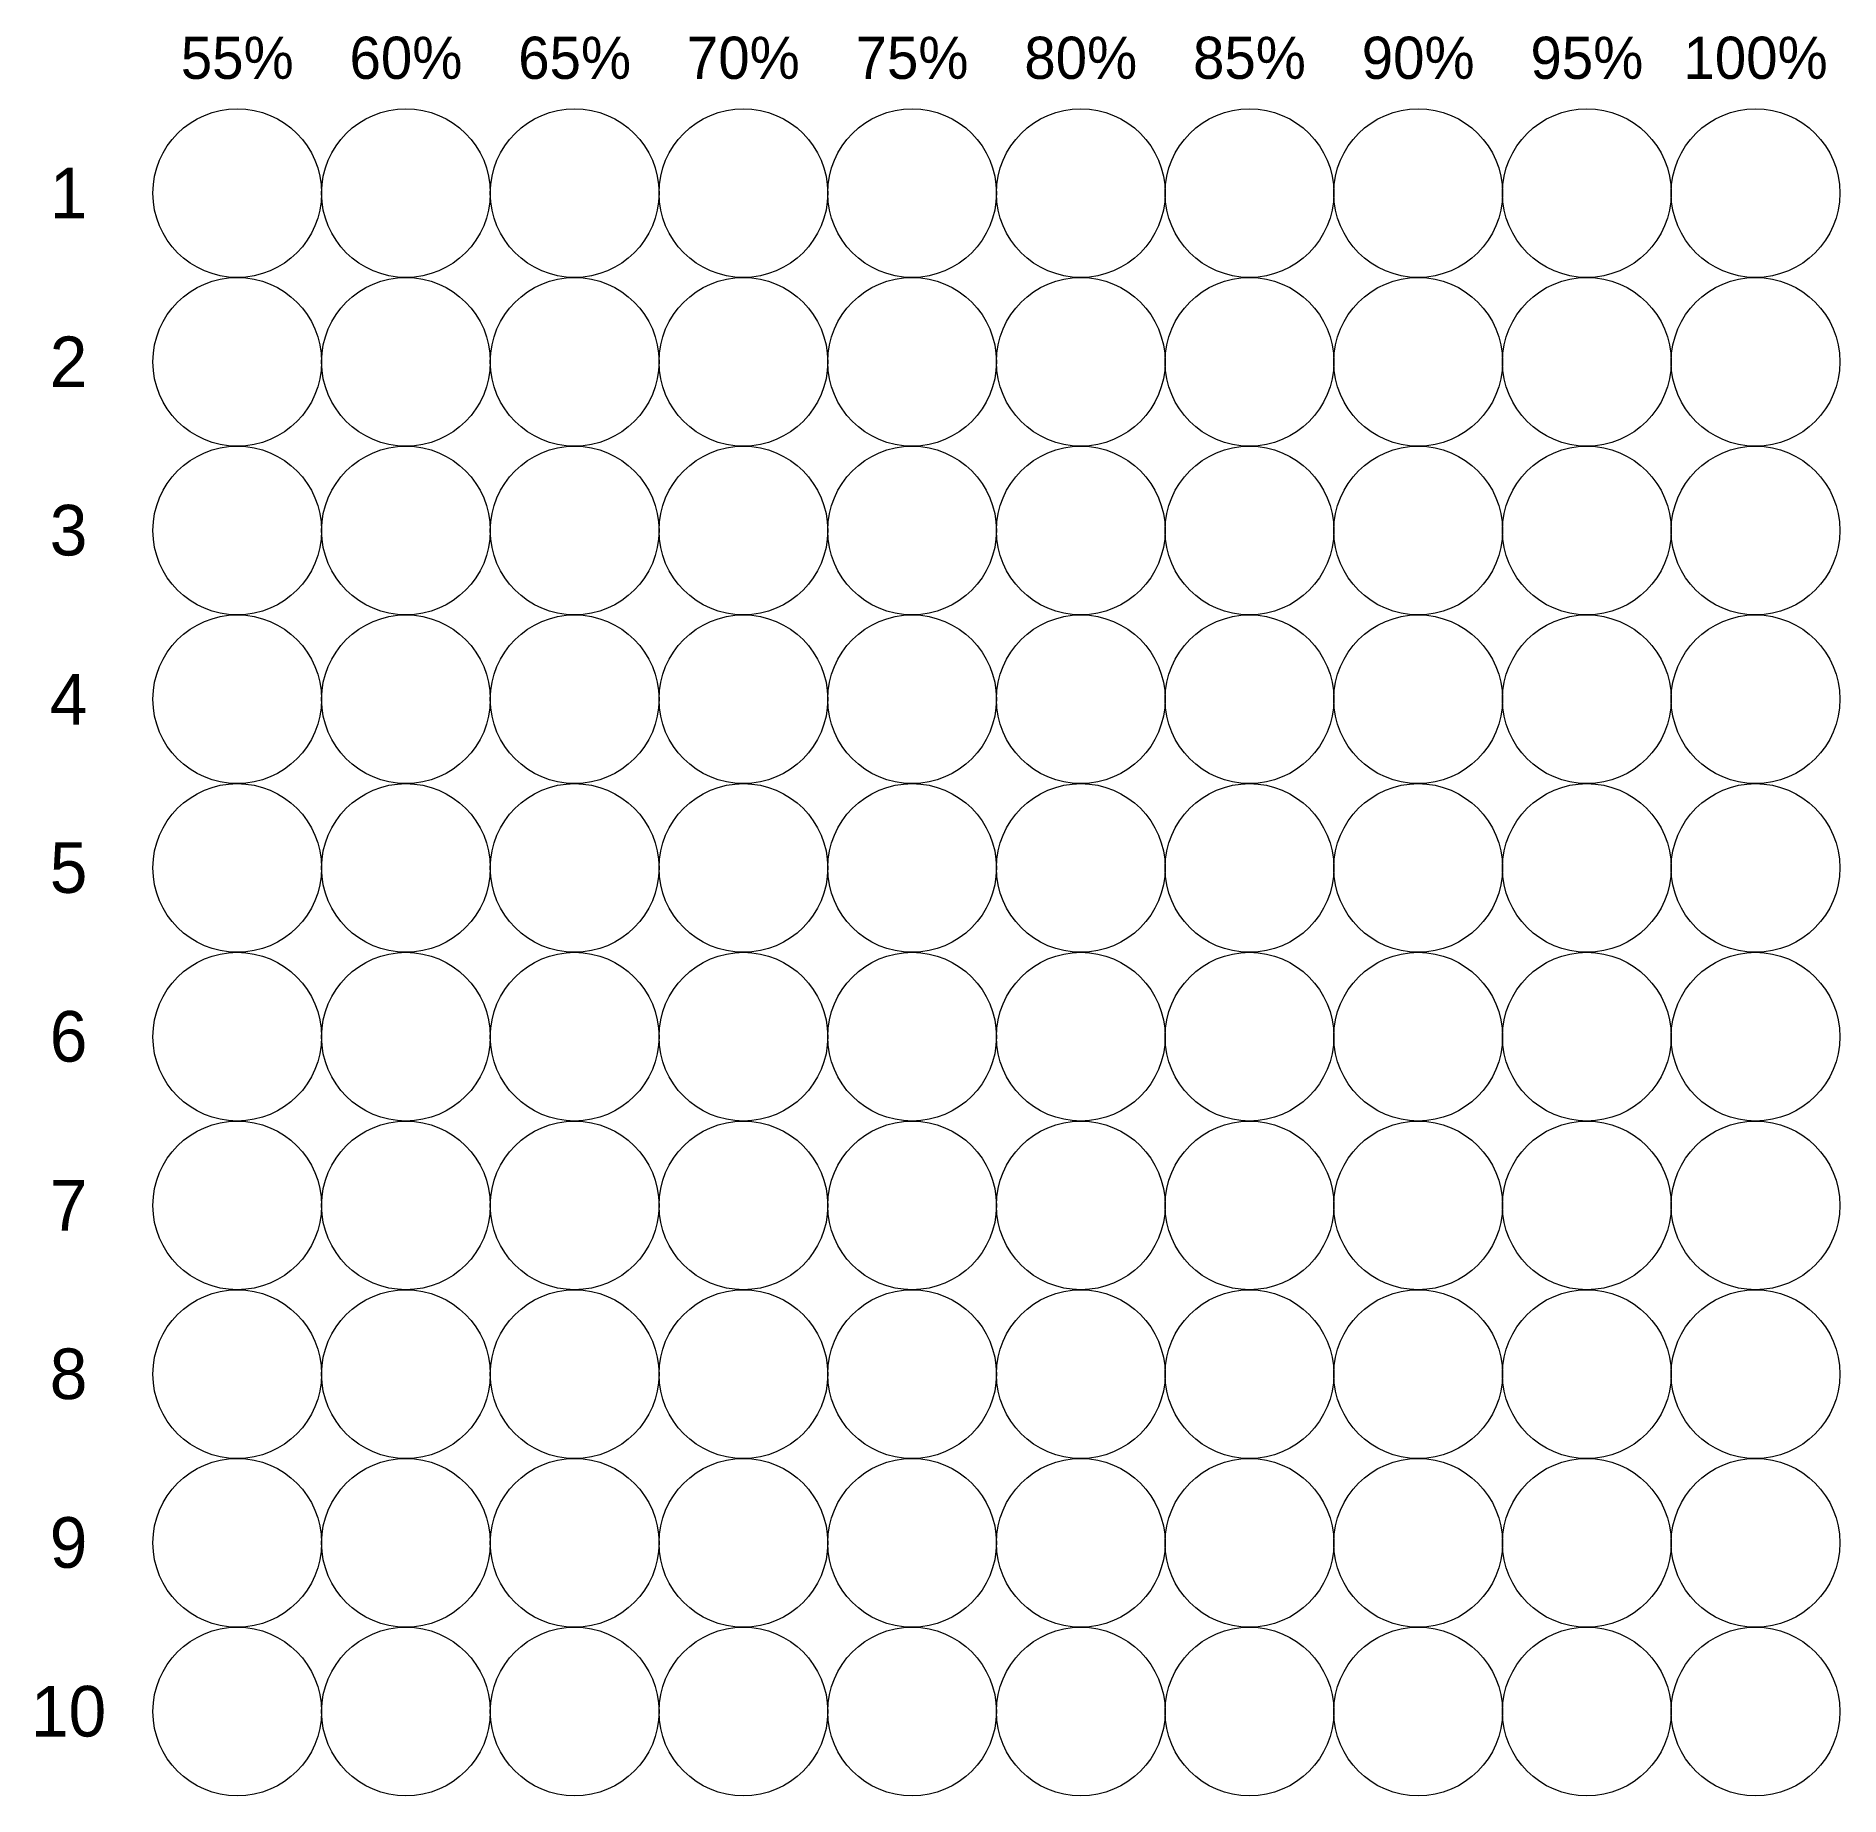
# Model space of a CAD drawing. Header units: millimetres. Extents: x -12 to 95, y -95 to 9.
import ezdxf

# ---------------------------------------------------------------- set-up
doc = ezdxf.new("R2010")
doc.units = ezdxf.units.MM
for name, color, linetype, lineweight in [('100%', 5, 'CONTINUOUS', 0), ('55%', 6, 'CONTINUOUS', 0), ('60%', 1, 'CONTINUOUS', 0), ('70%', 2, 'CONTINUOUS', 0), ('80%', 3, 'CONTINUOUS', 0), ('90%', 4, 'CONTINUOUS', 0), ('velocidades', 7, 'CONTINUOUS', 0)]:
    doc.layers.add(name, color=color, linetype=linetype, lineweight=lineweight)
for name, color, linetype, lineweight, true_color in [('65%', 16, 'CONTINUOUS', 0, 0x800000), ('75%', 56, 'CONTINUOUS', 0, 0x808000), ('85%', 96, 'CONTINUOUS', 0, 0x008000), ('95%', 136, 'CONTINUOUS', 0, 0x008080)]:
    doc.layers.add(name, color=color, linetype=linetype, lineweight=lineweight, true_color=true_color)
doc.styles.add('opengosttypeb-regular', font='opengosttypeb-regular')

msp = doc.modelspace()

# ---------------------------------------------------------------- linework, layer by layer
at = {"layer": '100%'}
for centre in [(90, 0), (90, -10), (90, -20), (90, -30), (90, -40), (90, -50), (90, -60), (90, -70), (90, -80), (90, -90)]:
    msp.add_circle(centre, 5, dxfattribs=at)
at = {"layer": '55%'}
for centre in [(0, 0), (0, -10), (0, -20), (0, -30), (0, -40), (0, -50), (0, -60), (0, -70), (0, -80), (0, -90)]:
    msp.add_circle(centre, 5, dxfattribs=at)
at = {"layer": '60%'}
for centre in [(10, 0), (10, -10), (10, -20), (10, -30), (10, -40), (10, -50), (10, -60), (10, -70), (10, -80), (10, -90)]:
    msp.add_circle(centre, 5, dxfattribs=at)
at = {"layer": '65%'}
for centre in [(20, 0), (20, -10), (20, -20), (20, -30), (20, -40), (20, -50), (20, -60), (20, -70), (20, -80), (20, -90)]:
    msp.add_circle(centre, 5, dxfattribs=at)
at = {"layer": '70%'}
for centre in [(30, 0), (30, -10), (30, -20), (30, -30), (30, -40), (30, -50), (30, -60), (30, -70), (30, -80), (30, -90)]:
    msp.add_circle(centre, 5, dxfattribs=at)
at = {"layer": '75%'}
for centre in [(40, 0), (40, -10), (40, -20), (40, -30), (40, -40), (40, -50), (40, -60), (40, -70), (40, -80), (40, -90)]:
    msp.add_circle(centre, 5, dxfattribs=at)
at = {"layer": '80%'}
for centre in [(50, 0), (50, -10), (50, -20), (50, -30), (50, -40), (50, -50), (50, -60), (50, -70), (50, -80), (50, -90)]:
    msp.add_circle(centre, 5, dxfattribs=at)
at = {"layer": '85%'}
for centre in [(60, 0), (60, -10), (60, -20), (60, -30), (60, -40), (60, -50), (60, -60), (60, -70), (60, -80), (60, -90)]:
    msp.add_circle(centre, 5, dxfattribs=at)
at = {"layer": '90%'}
for centre in [(70, 0), (70, -10), (70, -20), (70, -30), (70, -40), (70, -50), (70, -60), (70, -70), (70, -80), (70, -90)]:
    msp.add_circle(centre, 5, dxfattribs=at)
at = {"layer": '95%'}
for centre in [(80, 0), (80, -10), (80, -20), (80, -30), (80, -40), (80, -50), (80, -60), (80, -70), (80, -80), (80, -90)]:
    msp.add_circle(centre, 5, dxfattribs=at)

# ---------------------------------------------------------------- texts
at = {"layer": 'velocidades', "attachment_point": 5, "style": 'opengosttypeb-regular'}
for s, insert, char_height, width in [('55%', (0, 8), 2.5, 7.4167), ('60%', (10, 8), 2.5, 7.4167), ('65%', (20, 8), 2.5, 7.4167), ('70%', (30, 8), 2.5, 7.4167), ('75%', (40, 8), 2.5, 7.4167), ('80%', (50, 8), 2.5, 7.5667), ('85%', (60, 8), 2.5, 7.5667), ('90%', (70, 8), 2.5, 7.4167), ('95%', (80, 8), 2.5, 7.4167), ('100%', (90, 8), 2.5, 9), ('1', (-10, 0), 3, 0.9), ('2', (-10, -10), 3, 1.5), ('3', (-10, -20), 3, 1.5), ('4', (-10, -30), 3, 1.8), ('5', (-10, -40), 3, 1.5), ('6', (-10, -50), 3, 1.5), ('7', (-10, -60), 3, 1.5), ('8', (-10, -70), 3, 1.68), ('9', (-10, -80), 3, 1.5), ('10', (-10, -90), 3, 3.4)]:
    msp.add_mtext(s, dxfattribs=dict(at, insert=insert, char_height=char_height, width=width))

doc.saveas('drawing.dxf')
